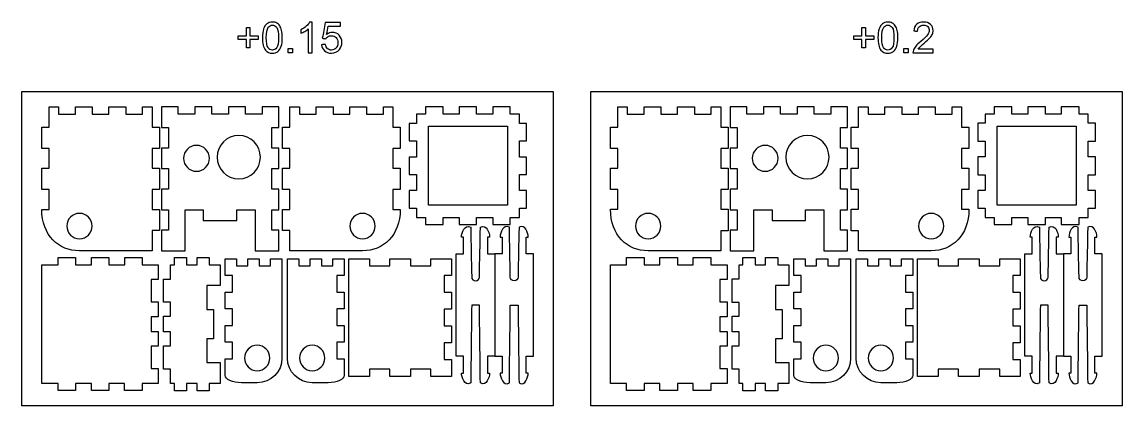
# Model space of a CAD drawing. Extents: x 8 to 699, y 10 to 169.
# Drawn here: x 243.6 to 699, y 9.8 to 168.6 of the extents above; entities that cross this region are included whole.
import ezdxf

# ---------------------------------------------------------------- set-up
doc = ezdxf.new("R2010")
doc.units = 0
doc.header["$MEASUREMENT"] = 0
doc.layers.add('DEFAULT', color=7, linetype='CONTINUOUS')

msp = doc.modelspace()

# ---------------------------------------------------------------- linework, layer by layer
at = {"layer": 'DEFAULT', "color": 7}
for points in [[(336.52, 157.93), (336.52, 161.39), (333.08, 161.39), (333.08, 162.84), (336.52, 162.84), (336.52, 166.27), (337.98, 166.27), (337.98, 162.84), (341.42, 162.84), (341.42, 161.39), (337.98, 161.39), (337.98, 157.93)], [(591.38, 157.93), (591.38, 161.39), (587.95, 161.39), (587.95, 162.84), (591.38, 162.84), (591.38, 166.27), (592.85, 166.27), (592.85, 162.84), (596.28, 162.84), (596.28, 161.39), (592.85, 161.39), (592.85, 157.93)], [(353.81, 157.65), (355.58, 157.65), (355.58, 155.89), (353.81, 155.89)], [(608.68, 157.65), (610.44, 157.65), (610.44, 155.89), (608.68, 155.89)]]:
    msp.add_lwpolyline(points, close=True, dxfattribs=at)
at = {"layer": 'DEFAULT', "color": 1}
for points in [[(463.58, 9.77), (243.58, 9.77), (243.58, 139.77), (463.58, 139.77)], [(699.05, 9.77), (479.05, 9.77), (479.05, 139.77), (699.05, 139.77)], [(349.97, 124.94), (349.97, 133.45), (343.02, 133.45), (343.02, 130.44), (336.06, 130.44), (336.06, 133.45), (329.11, 133.45), (329.11, 130.44), (322.15, 130.44), (322.15, 133.45), (315.2, 133.45), (315.2, 130.44), (308.24, 130.44), (308.24, 133.45), (301.29, 133.45), (301.29, 124.94), (304.29, 124.94), (304.29, 116.44), (301.29, 116.44), (301.29, 107.94), (304.29, 107.94), (304.29, 99.44), (301.29, 99.44), (301.29, 90.94), (304.29, 90.94), (304.29, 82.44), (301.29, 82.44), (301.29, 73.94), (311.08, 73.94), (311.08, 90.94), (318.66, 90.94), (318.66, 86.47), (332.6, 86.47), (332.6, 90.94), (340.18, 90.94), (340.18, 73.94), (349.97, 73.94), (349.97, 82.44), (346.97, 82.44), (346.97, 90.94), (349.97, 90.94), (349.97, 99.44), (346.97, 99.44), (346.97, 107.94), (349.97, 107.94), (349.97, 116.44), (346.97, 116.44), (346.97, 124.94)], [(452.54, 119.39), (452.54, 126.64), (449.54, 126.64), (449.54, 130.44), (445.73, 130.44), (445.73, 133.44), (438.48, 133.44), (438.48, 130.44), (431.83, 130.44), (431.83, 133.44), (424.57, 133.44), (424.57, 130.44), (417.92, 130.44), (417.92, 133.44), (410.66, 133.44), (410.66, 130.44), (406.86, 130.44), (406.86, 126.64), (403.86, 126.64), (403.86, 119.39), (406.86, 119.39), (406.86, 112.73), (403.86, 112.73), (403.86, 105.47), (406.86, 105.47), (406.86, 98.82), (403.86, 98.82), (403.86, 91.57), (406.86, 91.57), (406.86, 87.76), (410.66, 87.76), (410.66, 84.76), (417.92, 84.76), (417.92, 87.76), (424.57, 87.76), (424.57, 84.76), (431.82, 84.76), (431.82, 87.76), (438.48, 87.76), (438.48, 84.76), (445.73, 84.76), (445.73, 87.76), (449.54, 87.76), (449.54, 91.57), (452.54, 91.57), (452.54, 98.82), (449.54, 98.82), (449.54, 105.47), (452.54, 105.47), (452.54, 112.73), (449.54, 112.73), (449.54, 119.39)], [(585.44, 124.94), (585.44, 133.45), (578.48, 133.45), (578.48, 130.44), (571.53, 130.44), (571.53, 133.45), (564.57, 133.45), (564.57, 130.44), (557.62, 130.44), (557.62, 133.45), (550.67, 133.45), (550.67, 130.44), (543.71, 130.44), (543.71, 133.45), (536.76, 133.45), (536.76, 124.94), (539.76, 124.94), (539.76, 116.44), (536.76, 116.44), (536.76, 107.94), (539.76, 107.94), (539.76, 99.44), (536.76, 99.44), (536.76, 90.94), (539.76, 90.94), (539.76, 82.44), (536.76, 82.44), (536.76, 73.94), (546.55, 73.94), (546.55, 90.94), (554.13, 90.94), (554.13, 86.47), (568.06, 86.47), (568.06, 90.94), (575.65, 90.94), (575.65, 73.94), (585.44, 73.94), (585.44, 82.44), (582.44, 82.44), (582.44, 90.94), (585.44, 90.94), (585.44, 99.44), (582.44, 99.44), (582.44, 107.94), (585.44, 107.94), (585.44, 116.44), (582.44, 116.44), (582.44, 124.94)], [(688.01, 119.34), (688.01, 126.69), (685, 126.69), (685, 130.44), (681.25, 130.44), (681.25, 133.45), (673.9, 133.45), (673.9, 130.44), (667.34, 130.44), (667.34, 133.45), (659.99, 133.45), (659.99, 130.44), (653.43, 130.44), (653.43, 133.45), (646.08, 133.45), (646.08, 130.44), (642.33, 130.44), (642.33, 126.69), (639.32, 126.69), (639.32, 119.34), (642.33, 119.34), (642.33, 112.78), (639.32, 112.78), (639.32, 105.42), (642.33, 105.42), (642.33, 98.87), (639.32, 98.87), (639.32, 91.52), (642.33, 91.52), (642.33, 87.76), (646.08, 87.76), (646.08, 84.76), (653.43, 84.76), (653.43, 87.76), (659.99, 87.76), (659.99, 84.76), (667.34, 84.76), (667.34, 87.76), (673.9, 87.76), (673.9, 84.76), (681.25, 84.76), (681.25, 87.76), (685, 87.76), (685, 91.52), (688.01, 91.52), (688.01, 98.87), (685, 98.87), (685, 105.42), (688.01, 105.42), (688.01, 112.78), (685, 112.78), (685, 119.34)], [(444.54, 92.76), (411.86, 92.76), (411.86, 125.44), (444.54, 125.44)], [(680.01, 92.76), (647.32, 92.76), (647.32, 125.44), (680.01, 125.44)], [(251.78, 19.11), (251.78, 68.19), (258.52, 68.19), (258.52, 71.19), (265.72, 71.19), (265.72, 68.19), (272.31, 68.19), (272.31, 71.19), (279.5, 71.19), (279.5, 68.19), (286.1, 68.19), (286.1, 71.19), (293.29, 71.19), (293.29, 68.19), (300.03, 68.19), (300.03, 62.09), (297.03, 62.09), (297.03, 52.79), (300.03, 52.79), (300.03, 46.7), (297.03, 46.7), (297.03, 40.6), (300.03, 40.6), (300.03, 34.5), (297.03, 34.5), (297.03, 25.21), (300.03, 25.21), (300.03, 19.11), (293.29, 19.11), (293.29, 16.11), (286.09, 16.11), (286.09, 19.11), (279.5, 19.11), (279.5, 16.11), (272.31, 16.11), (272.31, 19.11), (265.71, 19.11), (265.71, 16.11), (258.52, 16.11), (258.52, 19.11)], [(316.08, 19.11), (311.68, 19.11), (311.68, 16.1), (306.68, 16.1), (306.68, 19.11), (305.13, 19.11), (305.13, 25.06), (302.13, 25.06), (302.13, 34.65), (305.13, 34.65), (305.13, 40.45), (302.13, 40.45), (302.13, 46.85), (305.13, 46.85), (305.13, 52.64), (302.13, 52.64), (302.13, 62.24), (305.13, 62.24), (305.13, 68.19), (306.68, 68.19), (306.68, 71.19), (311.68, 71.19), (311.68, 68.19), (316.08, 68.19), (316.08, 71.19), (321.08, 71.19), (321.08, 68.19), (325.63, 68.19), (325.63, 59.61), (320.12, 59.61), (320.12, 49.73), (322.88, 49.73), (322.88, 37.56), (320.12, 37.56), (320.12, 27.69), (325.63, 27.69), (325.63, 19.11), (321.08, 19.11), (321.08, 16.1), (316.08, 16.1)], [(412.93, 25), (404.43, 25), (404.43, 22), (395.93, 22), (395.93, 25), (387.43, 25), (387.43, 22), (378.93, 22), (378.93, 70.69), (387.43, 70.69), (387.43, 67.68), (395.93, 67.68), (395.93, 70.69), (404.43, 70.69), (404.43, 67.68), (412.93, 67.68), (412.93, 70.69), (421.43, 70.69), (421.43, 63.73), (418.43, 63.73), (418.43, 56.78), (421.43, 56.78), (421.43, 49.82), (418.43, 49.82), (418.43, 42.87), (421.43, 42.87), (421.43, 35.91), (418.43, 35.91), (418.43, 28.96), (421.43, 28.96), (421.43, 22), (412.93, 22)], [(487.25, 19.11), (487.25, 68.19), (493.94, 68.19), (493.94, 71.19), (501.23, 71.19), (501.23, 68.19), (507.73, 68.19), (507.73, 71.19), (515.02, 71.19), (515.02, 68.19), (521.51, 68.19), (521.51, 71.19), (528.8, 71.19), (528.8, 68.19), (535.5, 68.19), (535.5, 62.09), (532.49, 62.09), (532.49, 52.79), (535.5, 52.79), (535.5, 46.7), (532.49, 46.7), (532.49, 40.6), (535.5, 40.6), (535.5, 34.5), (532.49, 34.5), (532.49, 25.21), (535.5, 25.21), (535.5, 19.11), (528.8, 19.11), (528.8, 16.11), (521.51, 16.11), (521.51, 19.11), (515.02, 19.11), (515.02, 16.11), (507.72, 16.11), (507.72, 19.11), (501.23, 19.11), (501.23, 16.11), (493.94, 16.11), (493.94, 19.11)], [(551.5, 19.11), (547.2, 19.11), (547.2, 16.1), (542.1, 16.1), (542.1, 19.11), (540.6, 19.11), (540.6, 25.01), (537.6, 25.01), (537.6, 34.7), (540.6, 34.7), (540.6, 40.4), (537.6, 40.4), (537.6, 46.9), (540.6, 46.9), (540.6, 52.59), (537.6, 52.59), (537.6, 62.29), (540.6, 62.29), (540.6, 68.19), (542.1, 68.19), (542.1, 71.19), (547.2, 71.19), (547.2, 68.19), (551.5, 68.19), (551.5, 71.19), (556.6, 71.19), (556.6, 68.19), (561.1, 68.19), (561.1, 59.61), (555.59, 59.61), (555.59, 49.73), (558.35, 49.73), (558.35, 37.56), (555.59, 37.56), (555.59, 27.69), (561.1, 27.69), (561.1, 19.11), (556.6, 19.11), (556.6, 16.1), (551.5, 16.1)], [(648.4, 25), (639.9, 25), (639.9, 22), (631.39, 22), (631.39, 25), (622.9, 25), (622.9, 22), (614.39, 22), (614.39, 70.69), (622.9, 70.69), (622.9, 67.68), (631.39, 67.68), (631.39, 70.69), (639.9, 70.69), (639.9, 67.68), (648.4, 67.68), (648.4, 70.69), (656.9, 70.69), (656.9, 63.73), (653.9, 63.73), (653.9, 56.78), (656.9, 56.78), (656.9, 49.82), (653.9, 49.82), (653.9, 42.87), (656.9, 42.87), (656.9, 35.91), (653.9, 35.91), (653.9, 28.96), (656.9, 28.96), (656.9, 22), (648.4, 22)]]:
    msp.add_lwpolyline(points, close=True, dxfattribs=at)
at = {"layer": 'DEFAULT', "color": 7}
for points, knots in [([(343.13, 162.11), (343.13, 163.61), (343.28, 164.81), (343.59, 165.72), (343.9, 166.63), (344.36, 167.33), (344.96, 167.82), (345.57, 168.32), (346.33, 168.56), (347.25, 168.56), (347.93, 168.56), (348.52, 168.43), (349.03, 168.16), (349.54, 167.88), (349.96, 167.49), (350.3, 166.98), (350.63, 166.46), (350.89, 165.84), (351.08, 165.1), (351.27, 164.36), (351.36, 163.37), (351.36, 162.11), (351.36, 160.63), (351.21, 159.44), (350.91, 158.53), (350.6, 157.62), (350.15, 156.91), (349.54, 156.42), (348.94, 155.92), (348.17, 155.67), (347.25, 155.67), (346.03, 155.67), (345.07, 156.11), (344.38, 156.98), (343.55, 158.03), (343.13, 159.74), (343.13, 162.11)], [1, 1, 1, 1, 2, 2, 2, 3, 3, 3, 4, 4, 4, 5, 5, 5, 6, 6, 6, 7, 7, 7, 8, 8, 8, 9, 9, 9, 10, 10, 10, 11, 11, 11, 12, 12, 12, 13, 13, 13, 13]), ([(363.68, 155.89), (363.16, 155.89), (362.65, 155.89), (362.13, 155.89), (362.13, 159.18), (362.13, 162.47), (362.13, 165.77), (361.76, 165.41), (361.27, 165.05), (360.66, 164.7), (360.06, 164.34), (359.51, 164.07), (359.03, 163.9), (359.03, 164.4), (359.03, 164.9), (359.03, 165.4), (359.9, 165.8), (360.66, 166.3), (361.3, 166.88), (361.95, 167.46), (362.41, 168.02), (362.68, 168.56), (363.02, 168.56), (363.35, 168.56), (363.68, 168.56), (363.68, 164.34), (363.68, 160.11), (363.68, 155.89)], [35.938, 35.938, 35.938, 35.938, 40.333, 40.333, 40.333, 68.336, 68.336, 68.336, 69.336, 69.336, 69.336, 70.336, 70.336, 70.336, 74.584, 74.584, 74.584, 75.584, 75.584, 75.584, 76.584, 76.584, 76.584, 79.416, 79.416, 79.416, 115.354, 115.354, 115.354, 115.354]), ([(598, 162.11), (598, 163.61), (598.15, 164.81), (598.46, 165.72), (598.77, 166.63), (599.22, 167.33), (599.83, 167.82), (600.43, 168.32), (601.2, 168.56), (602.12, 168.56), (602.79, 168.56), (603.39, 168.43), (603.9, 168.16), (604.41, 167.88), (604.83, 167.49), (605.16, 166.98), (605.5, 166.46), (605.76, 165.84), (605.95, 165.1), (606.14, 164.36), (606.23, 163.37), (606.23, 162.11), (606.23, 160.63), (606.08, 159.44), (605.78, 158.53), (605.47, 157.62), (605.02, 156.91), (604.41, 156.42), (603.81, 155.92), (603.04, 155.67), (602.12, 155.67), (600.9, 155.67), (599.94, 156.11), (599.25, 156.98), (598.42, 158.03), (598, 159.74), (598, 162.11)], [1, 1, 1, 1, 2, 2, 2, 3, 3, 3, 4, 4, 4, 5, 5, 5, 6, 6, 6, 7, 7, 7, 8, 8, 8, 9, 9, 9, 10, 10, 10, 11, 11, 11, 12, 12, 12, 13, 13, 13, 13]), ([(620.86, 157.38), (620.86, 156.88), (620.86, 156.38), (620.86, 155.89), (618.08, 155.89), (615.29, 155.89), (612.51, 155.89), (612.5, 156.26), (612.56, 156.62), (612.69, 156.96), (612.9, 157.53), (613.24, 158.09), (613.71, 158.64), (614.18, 159.19), (614.86, 159.83), (615.74, 160.55), (617.11, 161.68), (618.04, 162.57), (618.52, 163.23), (619.01, 163.89), (619.25, 164.51), (619.25, 165.09), (619.25, 165.71), (619.03, 166.23), (618.59, 166.65), (618.15, 167.07), (617.58, 167.28), (616.87, 167.28), (616.12, 167.28), (615.53, 167.06), (615.08, 166.61), (614.63, 166.16), (614.4, 165.54), (614.4, 164.75), (613.87, 164.8), (613.34, 164.86), (612.8, 164.91), (612.91, 166.1), (613.32, 167.01), (614.04, 167.63), (614.75, 168.25), (615.7, 168.56), (616.9, 168.56), (618.12, 168.56), (619.07, 168.23), (619.78, 167.56), (620.49, 166.89), (620.84, 166.05), (620.84, 165.06), (620.84, 164.55), (620.74, 164.06), (620.53, 163.57), (620.32, 163.08), (619.98, 162.57), (619.5, 162.03), (619.02, 161.49), (618.22, 160.75), (617.11, 159.81), (616.18, 159.02), (615.58, 158.49), (615.32, 158.22), (615.06, 157.94), (614.84, 157.66), (614.66, 157.38), (616.73, 157.38), (618.79, 157.38), (620.86, 157.38)], [17.555, 17.555, 17.555, 17.555, 21.779, 21.779, 21.779, 45.437, 45.437, 45.437, 46.437, 46.437, 46.437, 47.437, 47.437, 47.437, 48.437, 48.437, 48.437, 49.437, 49.437, 49.437, 50.437, 50.437, 50.437, 51.437, 51.437, 51.437, 52.437, 52.437, 52.437, 53.437, 53.437, 53.437, 54.437, 54.437, 54.437, 58.977769, 58.977769, 58.977769, 59.977769, 59.977769, 59.977769, 60.977769, 60.977769, 60.977769, 61.977769, 61.977769, 61.977769, 62.977769, 62.977769, 62.977769, 63.977769, 63.977769, 63.977769, 64.977769, 64.977769, 64.977769, 65.977769, 65.977769, 65.977769, 66.977769, 66.977769, 66.977769, 67.977769, 67.977769, 67.977769, 85.532769, 85.532769, 85.532769, 85.532769]), ([(344.72, 162.11), (344.72, 160.04), (344.97, 158.66), (345.45, 157.98), (345.94, 157.29), (346.54, 156.95), (347.25, 156.95), (347.96, 156.95), (348.56, 157.29), (349.04, 157.98), (349.53, 158.67), (349.77, 160.05), (349.77, 162.11), (349.77, 164.19), (349.53, 165.57), (349.04, 166.26), (348.56, 166.94), (347.95, 167.28), (347.23, 167.28), (346.52, 167.28), (345.95, 166.98), (345.53, 166.38), (344.99, 165.61), (344.72, 164.19), (344.72, 162.11)], [1, 1, 1, 1, 2, 2, 2, 3, 3, 3, 4, 4, 4, 5, 5, 5, 6, 6, 6, 7, 7, 7, 8, 8, 8, 9, 9, 9, 9]), ([(367.65, 159.19), (368.19, 159.24), (368.74, 159.29), (369.28, 159.33), (369.4, 158.54), (369.68, 157.94), (370.12, 157.54), (370.56, 157.15), (371.09, 156.95), (371.71, 156.95), (372.45, 156.95), (373.09, 157.23), (373.6, 157.79), (374.12, 158.35), (374.38, 159.1), (374.38, 160.03), (374.38, 160.91), (374.13, 161.61), (373.63, 162.12), (373.14, 162.63), (372.49, 162.89), (371.68, 162.89), (371.18, 162.89), (370.73, 162.78), (370.33, 162.55), (369.93, 162.32), (369.61, 162.03), (369.38, 161.67), (368.9, 161.73), (368.41, 161.79), (367.93, 161.86), (368.33, 164.02), (368.74, 166.18), (369.15, 168.34), (371.24, 168.34), (373.34, 168.34), (375.43, 168.34), (375.43, 167.85), (375.43, 167.35), (375.43, 166.86), (373.75, 166.86), (372.07, 166.86), (370.39, 166.86), (370.16, 165.73), (369.94, 164.6), (369.71, 163.47), (370.47, 163.99), (371.26, 164.26), (372.1, 164.26), (373.2, 164.26), (374.13, 163.88), (374.89, 163.11), (375.64, 162.35), (376.02, 161.37), (376.02, 160.17), (376.02, 159.02), (375.69, 158.04), (375.02, 157.2), (374.21, 156.18), (373.11, 155.67), (371.71, 155.67), (370.56, 155.67), (369.62, 155.99), (368.9, 156.64), (368.17, 157.28), (367.75, 158.13), (367.65, 159.19)], [0, 0, 0, 0, 4.630537, 4.630537, 4.630537, 5.630537, 5.630537, 5.630537, 6.630537, 6.630537, 6.630537, 7.630537, 7.630537, 7.630537, 8.630537, 8.630537, 8.630537, 9.630537, 9.630537, 9.630537, 10.630537, 10.630537, 10.630537, 11.630537, 11.630537, 11.630537, 12.630537, 12.630537, 12.630537, 16.791336, 16.791336, 16.791336, 35.499397, 35.499397, 35.499397, 53.297397, 53.297397, 53.297397, 57.496397, 57.496397, 57.496397, 71.778397, 71.778397, 71.778397, 81.589892, 81.589892, 81.589892, 82.589892, 82.589892, 82.589892, 83.589892, 83.589892, 83.589892, 84.589892, 84.589892, 84.589892, 85.589892, 85.589892, 85.589892, 86.589892, 86.589892, 86.589892, 87.589892, 87.589892, 87.589892, 88.589892, 88.589892, 88.589892, 88.589892]), ([(599.59, 162.11), (599.59, 160.04), (599.83, 158.66), (600.32, 157.98), (600.8, 157.29), (601.4, 156.95), (602.12, 156.95), (602.83, 156.95), (603.43, 157.29), (603.91, 157.98), (604.4, 158.67), (604.64, 160.05), (604.64, 162.11), (604.64, 164.19), (604.4, 165.57), (603.91, 166.26), (603.43, 166.94), (602.82, 167.28), (602.1, 167.28), (601.39, 167.28), (600.82, 166.98), (600.39, 166.38), (599.86, 165.61), (599.59, 164.19), (599.59, 162.11)], [1, 1, 1, 1, 2, 2, 2, 3, 3, 3, 4, 4, 4, 5, 5, 5, 6, 6, 6, 7, 7, 7, 8, 8, 8, 9, 9, 9, 9])]:
    msp.add_open_spline(points, degree=3, knots=knots, dxfattribs=at)
at = {"layer": 'DEFAULT', "color": 1}
for points, knots in [([(254.78, 116.29), (254.78, 113.56), (254.78, 110.83), (254.78, 108.09), (253.78, 108.09), (252.78, 108.09), (251.78, 108.09), (251.78, 105.16), (251.78, 102.23), (251.78, 99.29), (252.78, 99.29), (253.78, 99.29), (254.78, 99.29), (254.78, 96.56), (254.78, 93.83), (254.78, 91.09), (253.78, 91.09), (252.78, 91.09), (251.78, 91.09), (251.78, 80.21), (258.76, 73.94), (267.38, 73.94), (277.41, 73.94), (287.43, 73.94), (297.46, 73.94), (297.46, 76.73), (297.46, 79.51), (297.46, 82.29), (298.46, 82.29), (299.46, 82.29), (300.46, 82.29), (300.46, 85.23), (300.46, 88.16), (300.46, 91.09), (299.46, 91.09), (298.46, 91.09), (297.46, 91.09), (297.46, 93.83), (297.46, 96.56), (297.46, 99.29), (298.46, 99.29), (299.46, 99.29), (300.46, 99.29), (300.46, 102.23), (300.46, 105.16), (300.46, 108.09), (299.46, 108.09), (298.46, 108.09), (297.46, 108.09), (297.46, 110.83), (297.46, 113.56), (297.46, 116.29), (298.46, 116.29), (299.46, 116.29), (300.46, 116.29), (300.46, 119.23), (300.46, 122.16), (300.46, 125.09), (299.46, 125.09), (298.46, 125.09), (297.46, 125.09), (297.46, 127.88), (297.46, 130.66), (297.46, 133.44), (296.14, 133.44), (294.82, 133.44), (293.5, 133.44), (293.5, 132.44), (293.5, 131.44), (293.5, 130.44), (291.19, 130.44), (288.87, 130.44), (286.55, 130.44), (286.55, 131.44), (286.55, 132.44), (286.55, 133.44), (284.23, 133.44), (281.91, 133.44), (279.6, 133.44), (279.6, 132.44), (279.6, 131.44), (279.6, 130.44), (277.28, 130.44), (274.96, 130.44), (272.64, 130.44), (272.64, 131.44), (272.64, 132.44), (272.64, 133.44), (270.32, 133.44), (268.01, 133.44), (265.69, 133.44), (265.69, 132.44), (265.69, 131.44), (265.69, 130.44), (263.37, 130.44), (261.05, 130.44), (258.73, 130.44), (258.73, 131.44), (258.73, 132.44), (258.73, 133.44), (257.42, 133.44), (256.1, 133.44), (254.78, 133.44), (254.78, 130.66), (254.78, 127.88), (254.78, 125.09), (253.78, 125.09), (252.78, 125.09), (251.78, 125.09), (251.78, 122.16), (251.78, 119.23), (251.78, 116.29), (252.78, 116.29), (253.78, 116.29), (254.78, 116.29)], [8.5, 8.5, 8.5, 8.5, 31.75, 31.75, 31.75, 40.25, 40.25, 40.25, 65.189, 65.189, 65.189, 73.689, 73.689, 73.689, 96.939, 96.939, 96.939, 105.439, 105.439, 105.439, 106.439, 106.439, 106.439, 191.689, 191.689, 191.689, 215.364, 215.364, 215.364, 223.874, 223.874, 223.874, 248.815, 248.815, 248.815, 257.325, 257.325, 257.325, 280.575, 280.575, 280.575, 289.085, 289.085, 289.085, 314.024, 314.024, 314.024, 322.534, 322.534, 322.534, 345.784, 345.784, 345.784, 354.294, 354.294, 354.294, 379.234, 379.234, 379.234, 387.744, 387.744, 387.744, 411.419, 411.419, 411.419, 422.628, 422.628, 422.628, 431.138, 431.138, 431.138, 450.849, 450.849, 450.849, 459.359, 459.359, 459.359, 479.069, 479.069, 479.069, 487.579, 487.579, 487.579, 507.289, 507.289, 507.289, 515.799, 515.799, 515.799, 535.519, 535.519, 535.519, 544.029, 544.029, 544.029, 563.739, 563.739, 563.739, 572.249, 572.249, 572.249, 583.459, 583.459, 583.459, 607.134, 607.134, 607.134, 615.634, 615.634, 615.634, 640.574, 640.574, 640.574, 649.074, 649.074, 649.074, 649.074]), ([(400.18, 116.29), (400.18, 119.23), (400.18, 122.16), (400.18, 125.09), (399.18, 125.09), (398.18, 125.09), (397.18, 125.09), (397.18, 127.88), (397.18, 130.66), (397.18, 133.44), (395.86, 133.44), (394.54, 133.44), (393.22, 133.44), (393.22, 132.44), (393.22, 131.44), (393.22, 130.44), (390.91, 130.44), (388.59, 130.44), (386.27, 130.44), (386.27, 131.44), (386.27, 132.44), (386.27, 133.44), (383.95, 133.44), (381.63, 133.44), (379.31, 133.44), (379.31, 132.44), (379.31, 131.44), (379.31, 130.44), (377, 130.44), (374.68, 130.44), (372.36, 130.44), (372.36, 131.44), (372.36, 132.44), (372.36, 133.44), (370.04, 133.44), (367.73, 133.44), (365.41, 133.44), (365.41, 132.44), (365.41, 131.44), (365.41, 130.44), (363.09, 130.44), (360.77, 130.44), (358.45, 130.44), (358.45, 131.44), (358.45, 132.44), (358.45, 133.44), (357.14, 133.44), (355.82, 133.44), (354.5, 133.44), (354.5, 130.66), (354.5, 127.88), (354.5, 125.09), (353.5, 125.09), (352.5, 125.09), (351.5, 125.09), (351.5, 122.16), (351.5, 119.23), (351.5, 116.29), (352.5, 116.29), (353.5, 116.29), (354.5, 116.29), (354.5, 113.56), (354.5, 110.83), (354.5, 108.09), (353.5, 108.09), (352.5, 108.09), (351.5, 108.09), (351.5, 105.16), (351.5, 102.23), (351.5, 99.29), (352.5, 99.29), (353.5, 99.29), (354.5, 99.29), (354.5, 96.56), (354.5, 93.83), (354.5, 91.09), (353.5, 91.09), (352.5, 91.09), (351.5, 91.09), (351.5, 88.16), (351.5, 85.23), (351.5, 82.29), (352.5, 82.29), (353.5, 82.29), (354.5, 82.29), (354.5, 79.51), (354.5, 76.73), (354.5, 73.94), (364.53, 73.94), (374.55, 73.94), (384.58, 73.94), (393.2, 73.94), (400.18, 80.21), (400.18, 91.09), (399.18, 91.09), (398.18, 91.09), (397.18, 91.09), (397.18, 93.83), (397.18, 96.56), (397.18, 99.29), (398.18, 99.29), (399.18, 99.29), (400.18, 99.29), (400.18, 102.23), (400.18, 105.16), (400.18, 108.09), (399.18, 108.09), (398.18, 108.09), (397.18, 108.09), (397.18, 110.83), (397.18, 113.56), (397.18, 116.29), (398.18, 116.29), (399.18, 116.29), (400.18, 116.29)], [8.5, 8.5, 8.5, 8.5, 33.44, 33.44, 33.44, 41.94, 41.94, 41.94, 65.615, 65.615, 65.615, 76.825, 76.825, 76.825, 85.335, 85.335, 85.335, 105.045, 105.045, 105.045, 113.555, 113.555, 113.555, 133.275, 133.275, 133.275, 141.785, 141.785, 141.785, 161.495, 161.495, 161.495, 170.005, 170.005, 170.005, 189.715, 189.715, 189.715, 198.225, 198.225, 198.225, 217.936, 217.936, 217.936, 226.446, 226.446, 226.446, 237.654, 237.654, 237.654, 261.329, 261.329, 261.329, 269.84, 269.84, 269.84, 294.78, 294.78, 294.78, 303.291, 303.291, 303.291, 326.541, 326.541, 326.541, 335.052, 335.052, 335.052, 359.991, 359.991, 359.991, 368.502, 368.502, 368.502, 391.752, 391.752, 391.752, 400.263, 400.263, 400.263, 425.204, 425.204, 425.204, 433.715, 433.715, 433.715, 457.39, 457.39, 457.39, 542.64, 542.64, 542.64, 543.64, 543.64, 543.64, 552.14, 552.14, 552.14, 575.39, 575.39, 575.39, 583.89, 583.89, 583.89, 608.829, 608.829, 608.829, 617.329, 617.329, 617.329, 640.579, 640.579, 640.579, 649.079, 649.079, 649.079, 649.079]), ([(490.25, 116.24), (490.25, 113.54), (490.25, 110.84), (490.25, 108.14), (489.25, 108.14), (488.25, 108.14), (487.25, 108.14), (487.25, 105.18), (487.25, 102.21), (487.25, 99.24), (488.25, 99.24), (489.25, 99.24), (490.25, 99.24), (490.25, 96.54), (490.25, 93.84), (490.25, 91.14), (489.25, 91.14), (488.25, 91.14), (487.25, 91.14), (487.25, 80.26), (494.23, 73.94), (502.85, 73.94), (512.88, 73.94), (522.9, 73.94), (532.93, 73.94), (532.93, 76.71), (532.93, 79.48), (532.93, 82.24), (533.93, 82.24), (534.93, 82.24), (535.93, 82.24), (535.93, 85.21), (535.93, 88.18), (535.93, 91.14), (534.93, 91.14), (533.93, 91.14), (532.93, 91.14), (532.93, 93.84), (532.93, 96.54), (532.93, 99.24), (533.93, 99.24), (534.93, 99.24), (535.93, 99.24), (535.93, 102.21), (535.93, 105.18), (535.93, 108.14), (534.93, 108.14), (533.93, 108.14), (532.93, 108.14), (532.93, 110.84), (532.93, 113.54), (532.93, 116.24), (533.93, 116.24), (534.93, 116.24), (535.93, 116.24), (535.93, 119.21), (535.93, 122.18), (535.93, 125.14), (534.93, 125.14), (533.93, 125.14), (532.93, 125.14), (532.93, 127.91), (532.93, 130.68), (532.93, 133.44), (531.61, 133.44), (530.29, 133.44), (528.97, 133.44), (528.97, 132.44), (528.97, 131.44), (528.97, 130.44), (526.65, 130.44), (524.34, 130.44), (522.02, 130.44), (522.02, 131.44), (522.02, 132.44), (522.02, 133.44), (519.7, 133.44), (517.38, 133.44), (515.06, 133.44), (515.06, 132.44), (515.06, 131.44), (515.06, 130.44), (512.75, 130.44), (510.43, 130.44), (508.11, 130.44), (508.11, 131.44), (508.11, 132.44), (508.11, 133.44), (505.79, 133.44), (503.47, 133.44), (501.15, 133.44), (501.15, 132.44), (501.15, 131.44), (501.15, 130.44), (498.84, 130.44), (496.52, 130.44), (494.2, 130.44), (494.2, 131.44), (494.2, 132.44), (494.2, 133.44), (492.88, 133.44), (491.56, 133.44), (490.25, 133.44), (490.25, 130.68), (490.25, 127.91), (490.25, 125.14), (489.25, 125.14), (488.25, 125.14), (487.25, 125.14), (487.25, 122.18), (487.25, 119.21), (487.25, 116.24), (488.25, 116.24), (489.25, 116.24), (490.25, 116.24)], [8.5, 8.5, 8.5, 8.5, 31.467, 31.467, 31.467, 39.967, 39.967, 39.967, 65.19, 65.19, 65.19, 73.69, 73.69, 73.69, 96.657, 96.657, 96.657, 105.157, 105.157, 105.157, 106.157, 106.157, 106.157, 191.407, 191.407, 191.407, 214.94, 214.94, 214.94, 223.45, 223.45, 223.45, 248.674, 248.674, 248.674, 257.184, 257.184, 257.184, 280.151, 280.151, 280.151, 288.661, 288.661, 288.661, 313.884, 313.884, 313.884, 322.394, 322.394, 322.394, 345.361, 345.361, 345.361, 353.871, 353.871, 353.871, 379.095, 379.095, 379.095, 387.605, 387.605, 387.605, 411.137, 411.137, 411.137, 422.346, 422.346, 422.346, 430.855, 430.855, 430.855, 450.565, 450.565, 450.565, 459.074, 459.074, 459.074, 478.784, 478.784, 478.784, 487.293, 487.293, 487.293, 507.004, 507.004, 507.004, 515.513, 515.513, 515.513, 535.233, 535.233, 535.233, 543.742, 543.742, 543.742, 563.452, 563.452, 563.452, 571.961, 571.961, 571.961, 583.171, 583.171, 583.171, 606.703, 606.703, 606.703, 615.203, 615.203, 615.203, 640.427, 640.427, 640.427, 648.927, 648.927, 648.927, 648.927]), ([(635.65, 116.24), (635.65, 119.21), (635.65, 122.18), (635.65, 125.14), (634.65, 125.14), (633.65, 125.14), (632.65, 125.14), (632.65, 127.91), (632.65, 130.68), (632.65, 133.44), (631.33, 133.44), (630.01, 133.44), (628.69, 133.44), (628.69, 132.44), (628.69, 131.44), (628.69, 130.44), (626.37, 130.44), (624.06, 130.44), (621.74, 130.44), (621.74, 131.44), (621.74, 132.44), (621.74, 133.44), (619.42, 133.44), (617.1, 133.44), (614.78, 133.44), (614.78, 132.44), (614.78, 131.44), (614.78, 130.44), (612.46, 130.44), (610.15, 130.44), (607.83, 130.44), (607.83, 131.44), (607.83, 132.44), (607.83, 133.44), (605.51, 133.44), (603.19, 133.44), (600.88, 133.44), (600.88, 132.44), (600.88, 131.44), (600.88, 130.44), (598.56, 130.44), (596.24, 130.44), (593.92, 130.44), (593.92, 131.44), (593.92, 132.44), (593.92, 133.44), (592.6, 133.44), (591.29, 133.44), (589.97, 133.44), (589.97, 130.68), (589.97, 127.91), (589.97, 125.14), (588.97, 125.14), (587.97, 125.14), (586.97, 125.14), (586.97, 122.18), (586.97, 119.21), (586.97, 116.24), (587.97, 116.24), (588.97, 116.24), (589.97, 116.24), (589.97, 113.54), (589.97, 110.84), (589.97, 108.14), (588.97, 108.14), (587.97, 108.14), (586.97, 108.14), (586.97, 105.18), (586.97, 102.21), (586.97, 99.24), (587.97, 99.24), (588.97, 99.24), (589.97, 99.24), (589.97, 96.54), (589.97, 93.84), (589.97, 91.14), (588.97, 91.14), (587.97, 91.14), (586.97, 91.14), (586.97, 88.18), (586.97, 85.21), (586.97, 82.24), (587.97, 82.24), (588.97, 82.24), (589.97, 82.24), (589.97, 79.48), (589.97, 76.71), (589.97, 73.94), (599.99, 73.94), (610.02, 73.94), (620.04, 73.94), (628.67, 73.94), (635.65, 80.26), (635.65, 91.14), (634.65, 91.14), (633.65, 91.14), (632.65, 91.14), (632.65, 93.84), (632.65, 96.54), (632.65, 99.24), (633.65, 99.24), (634.65, 99.24), (635.65, 99.24), (635.65, 102.21), (635.65, 105.18), (635.65, 108.14), (634.65, 108.14), (633.65, 108.14), (632.65, 108.14), (632.65, 110.84), (632.65, 113.54), (632.65, 116.24), (633.65, 116.24), (634.65, 116.24), (635.65, 116.24)], [8.5, 8.5, 8.5, 8.5, 33.724, 33.724, 33.724, 42.224, 42.224, 42.224, 65.756, 65.756, 65.756, 76.965, 76.965, 76.965, 85.474, 85.474, 85.474, 105.185, 105.185, 105.185, 113.694, 113.694, 113.694, 133.414, 133.414, 133.414, 141.923, 141.923, 141.923, 161.633, 161.633, 161.633, 170.142, 170.142, 170.142, 189.852, 189.852, 189.852, 198.361, 198.361, 198.361, 218.071, 218.071, 218.071, 226.58, 226.58, 226.58, 237.789, 237.789, 237.789, 261.321, 261.321, 261.321, 269.831, 269.831, 269.831, 295.055, 295.055, 295.055, 303.565, 303.565, 303.565, 326.532, 326.532, 326.532, 335.042, 335.042, 335.042, 360.265, 360.265, 360.265, 368.775, 368.775, 368.775, 391.742, 391.742, 391.742, 400.252, 400.252, 400.252, 425.476, 425.476, 425.476, 433.986, 433.986, 433.986, 457.519, 457.519, 457.519, 542.769, 542.769, 542.769, 543.769, 543.769, 543.769, 552.269, 552.269, 552.269, 575.236, 575.236, 575.236, 583.736, 583.736, 583.736, 608.959, 608.959, 608.959, 617.459, 617.459, 617.459, 640.426, 640.426, 640.426, 648.926, 648.926, 648.926, 648.926]), ([(333.33, 103.7), (328.38, 103.7), (324.37, 107.72), (324.37, 112.68), (324.37, 117.62), (328.38, 121.63), (333.33, 121.63), (338.29, 121.63), (342.3, 117.62), (342.3, 112.68), (342.3, 107.72), (338.29, 103.7), (333.33, 103.7)], [0, 0, 0, 0, 1, 1, 1, 2, 2, 2, 3, 3, 3, 4, 4, 4, 4]), ([(568.8, 103.7), (563.85, 103.7), (559.84, 107.72), (559.84, 112.68), (559.84, 117.62), (563.85, 121.63), (568.8, 121.63), (573.75, 121.63), (577.77, 117.62), (577.77, 112.68), (577.77, 107.72), (573.75, 103.7), (568.8, 103.7)], [0, 0, 0, 0, 1, 1, 1, 2, 2, 2, 3, 3, 3, 4, 4, 4, 4]), ([(315.83, 106.84), (312.88, 106.84), (310.48, 109.24), (310.48, 112.2), (310.48, 115.15), (312.88, 117.55), (315.83, 117.55), (318.79, 117.55), (321.19, 115.15), (321.19, 112.2), (321.19, 109.24), (318.79, 106.84), (315.83, 106.84)], [0, 0, 0, 0, 1, 1, 1, 2, 2, 2, 3, 3, 3, 4, 4, 4, 4]), ([(551.3, 106.84), (548.35, 106.84), (545.95, 109.24), (545.95, 112.2), (545.95, 115.15), (548.35, 117.55), (551.3, 117.55), (554.26, 117.55), (556.66, 115.15), (556.66, 112.2), (556.66, 109.24), (554.26, 106.84), (551.3, 106.84)], [0, 0, 0, 0, 1, 1, 1, 2, 2, 2, 3, 3, 3, 4, 4, 4, 4]), ([(262.13, 84.19), (262.13, 87.09), (264.48, 89.44), (267.38, 89.44), (270.28, 89.44), (272.63, 87.09), (272.63, 84.19), (272.63, 81.29), (270.28, 78.94), (267.38, 78.94), (264.48, 78.94), (262.13, 81.29), (262.13, 84.19)], [0, 0, 0, 0, 1, 1, 1, 2, 2, 2, 3, 3, 3, 4, 4, 4, 4]), ([(384.57, 78.94), (381.67, 78.94), (379.33, 81.29), (379.33, 84.19), (379.33, 87.09), (381.67, 89.44), (384.57, 89.44), (387.47, 89.44), (389.82, 87.09), (389.82, 84.19), (389.82, 81.29), (387.47, 78.94), (384.57, 78.94)], [0, 0, 0, 0, 1, 1, 1, 2, 2, 2, 3, 3, 3, 4, 4, 4, 4]), ([(497.6, 84.19), (497.6, 87.09), (499.95, 89.44), (502.85, 89.44), (505.75, 89.44), (508.1, 87.09), (508.1, 84.19), (508.1, 81.29), (505.75, 78.94), (502.85, 78.94), (499.95, 78.94), (497.6, 81.29), (497.6, 84.19)], [0, 0, 0, 0, 1, 1, 1, 2, 2, 2, 3, 3, 3, 4, 4, 4, 4]), ([(620.04, 78.94), (617.14, 78.94), (614.79, 81.29), (614.79, 84.19), (614.79, 87.09), (617.14, 89.44), (620.04, 89.44), (622.94, 89.44), (625.29, 87.09), (625.29, 84.19), (625.29, 81.29), (622.94, 78.94), (620.04, 78.94)], [0, 0, 0, 0, 1, 1, 1, 2, 2, 2, 3, 3, 3, 4, 4, 4, 4]), ([(439.38, 30.37), (438.38, 30.37), (437.38, 30.37), (436.38, 30.37), (436.38, 28.03), (436.38, 25.7), (436.38, 23.37), (436.65, 23.37), (436.91, 23.37), (437.18, 23.37), (437.18, 21.71), (435.98, 17.85), (433.38, 19.31), (433.24, 30.04), (433.11, 40.78), (432.98, 51.51), (431.91, 51.51), (430.84, 51.51), (429.78, 51.51), (429.64, 40.78), (429.51, 30.04), (429.38, 19.31), (426.77, 17.85), (425.57, 21.71), (425.57, 23.37), (425.84, 23.37), (426.11, 23.37), (426.38, 23.37), (426.38, 25.7), (426.38, 28.03), (426.37, 30.37), (425.37, 30.37), (424.37, 30.37), (423.37, 30.37), (423.37, 44.46), (423.37, 58.55), (423.37, 72.65), (424.37, 72.65), (425.37, 72.65), (426.37, 72.65), (426.37, 74.98), (426.37, 77.31), (426.37, 79.65), (426.11, 79.65), (425.84, 79.65), (425.57, 79.65), (425.57, 81.3), (426.77, 85.16), (429.37, 83.7), (429.51, 76.84), (429.64, 69.97), (429.78, 63.11), (429.78, 62.23), (430.49, 61.51), (431.38, 61.51), (432.26, 61.51), (432.98, 62.23), (432.98, 63.11), (433.11, 69.97), (433.24, 76.84), (433.37, 83.7), (435.98, 85.16), (437.18, 81.3), (437.18, 79.65), (436.91, 79.65), (436.64, 79.65), (436.37, 79.65), (436.37, 77.31), (436.37, 74.98), (436.38, 72.65), (437.38, 72.65), (438.38, 72.65), (439.38, 72.65)], [0, 0, 0, 0, 8.500001, 8.500001, 8.500001, 28.340001, 28.340001, 28.340001, 30.611001, 30.611001, 30.611001, 31.611001, 31.611001, 31.611001, 122.888095, 122.888095, 122.888095, 131.959095, 131.959095, 131.959095, 223.236102, 223.236102, 223.236102, 224.236102, 224.236102, 224.236102, 226.515102, 226.515102, 226.515102, 246.355104, 246.355104, 246.355104, 254.863105, 254.863105, 254.863105, 374.715105, 374.715105, 374.715105, 383.213106, 383.213106, 383.213106, 403.053106, 403.053106, 403.053106, 405.313106, 405.313106, 405.313106, 406.313106, 406.313106, 406.313106, 464.702235, 464.702235, 464.702235, 465.702235, 465.702235, 465.702235, 466.702235, 466.702235, 466.702235, 525.090959, 525.090959, 525.090959, 526.090959, 526.090959, 526.090959, 528.381959, 528.381959, 528.381959, 548.221962, 548.221962, 548.221962, 556.731963, 556.731963, 556.731963, 556.731963]), ([(442.38, 72.65), (442.38, 74.98), (442.38, 77.31), (442.38, 79.65), (442.11, 79.65), (441.84, 79.65), (441.58, 79.65), (441.58, 81.3), (442.78, 85.16), (445.38, 83.7), (445.51, 76.84), (445.65, 69.97), (445.78, 63.11), (445.78, 62.23), (446.5, 61.51), (447.38, 61.51), (448.27, 61.51), (448.98, 62.23), (448.98, 63.11), (449.11, 69.97), (449.25, 76.84), (449.38, 83.7), (451.99, 85.16), (453.18, 81.3), (453.18, 79.65), (452.92, 79.65), (452.65, 79.65), (452.38, 79.65), (452.38, 77.31), (452.38, 74.98), (452.38, 72.65), (453.38, 72.65), (454.38, 72.65), (455.38, 72.65), (455.38, 58.55), (455.38, 44.46), (455.38, 30.37), (454.38, 30.37), (453.38, 30.37), (452.38, 30.37), (452.38, 28.03), (452.38, 25.7), (452.38, 23.37), (452.65, 23.37), (452.92, 23.37), (453.18, 23.37), (453.18, 21.71), (451.99, 17.86), (449.38, 19.31), (449.25, 30.04), (449.11, 40.78), (448.98, 51.51), (447.91, 51.51), (446.85, 51.51), (445.78, 51.51), (445.65, 40.78), (445.51, 30.04), (445.38, 19.31), (442.78, 17.86), (441.58, 21.71), (441.58, 23.37), (441.85, 23.37), (442.11, 23.37), (442.38, 23.37), (442.38, 25.7), (442.38, 28.03), (442.38, 30.37), (441.38, 30.37), (440.38, 30.37), (439.38, 30.37), (439.38, 44.46), (439.38, 58.55), (439.38, 72.65), (440.38, 72.65), (441.38, 72.65), (442.38, 72.65)], [8.498001, 8.498001, 8.498001, 8.498001, 28.338001, 28.338001, 28.338001, 30.599001, 30.599001, 30.599001, 31.599001, 31.599001, 31.599001, 89.988111, 89.988111, 89.988111, 90.988111, 90.988111, 90.988111, 91.988111, 91.988111, 91.988111, 150.376873, 150.376873, 150.376873, 151.376873, 151.376873, 151.376873, 153.666873, 153.666873, 153.666873, 173.506875, 173.506875, 173.506875, 182.016876, 182.016876, 182.016876, 301.868876, 301.868876, 301.868876, 310.368876, 310.368876, 310.368876, 330.208876, 330.208876, 330.208876, 332.479876, 332.479876, 332.479876, 333.479876, 333.479876, 333.479876, 424.757983, 424.757983, 424.757983, 433.828983, 433.828983, 433.828983, 525.106966, 525.106966, 525.106966, 526.106966, 526.106966, 526.106966, 528.387966, 528.387966, 528.387966, 548.227968, 548.227968, 548.227968, 556.735968, 556.735968, 556.735968, 676.587968, 676.587968, 676.587968, 685.085969, 685.085969, 685.085969, 685.085969]), ([(674.85, 30.37), (673.85, 30.37), (672.85, 30.37), (671.85, 30.37), (671.85, 28.03), (671.85, 25.7), (671.85, 23.37), (672.11, 23.37), (672.38, 23.37), (672.65, 23.37), (672.65, 21.71), (671.45, 17.85), (668.84, 19.31), (668.71, 30.04), (668.58, 40.78), (668.44, 51.51), (667.38, 51.51), (666.31, 51.51), (665.24, 51.51), (665.11, 40.78), (664.98, 30.04), (664.84, 19.31), (662.24, 17.85), (661.04, 21.71), (661.04, 23.37), (661.31, 23.37), (661.58, 23.37), (661.85, 23.37), (661.84, 25.7), (661.84, 28.03), (661.84, 30.37), (660.84, 30.37), (659.84, 30.37), (658.84, 30.37), (658.84, 44.46), (658.84, 58.55), (658.84, 72.65), (659.84, 72.65), (660.84, 72.65), (661.84, 72.65), (661.84, 74.98), (661.84, 77.31), (661.84, 79.65), (661.57, 79.65), (661.31, 79.65), (661.04, 79.65), (661.04, 81.3), (662.24, 85.16), (664.84, 83.7), (664.97, 76.84), (665.11, 69.97), (665.24, 63.11), (665.24, 62.23), (665.96, 61.51), (666.85, 61.51), (667.73, 61.51), (668.45, 62.23), (668.45, 63.11), (668.58, 69.97), (668.71, 76.84), (668.84, 83.7), (671.45, 85.16), (672.65, 81.3), (672.65, 79.65), (672.38, 79.65), (672.11, 79.65), (671.84, 79.65), (671.84, 77.31), (671.84, 74.98), (671.84, 72.65), (672.84, 72.65), (673.84, 72.65), (674.85, 72.65)], [0, 0, 0, 0, 8.500001, 8.500001, 8.500001, 28.340001, 28.340001, 28.340001, 30.611001, 30.611001, 30.611001, 31.611001, 31.611001, 31.611001, 122.888095, 122.888095, 122.888095, 131.959095, 131.959095, 131.959095, 223.236102, 223.236102, 223.236102, 224.236102, 224.236102, 224.236102, 226.515102, 226.515102, 226.515102, 246.355104, 246.355104, 246.355104, 254.863105, 254.863105, 254.863105, 374.715105, 374.715105, 374.715105, 383.213106, 383.213106, 383.213106, 403.053106, 403.053106, 403.053106, 405.313106, 405.313106, 405.313106, 406.313106, 406.313106, 406.313106, 464.702235, 464.702235, 464.702235, 465.702235, 465.702235, 465.702235, 466.702235, 466.702235, 466.702235, 525.090959, 525.090959, 525.090959, 526.090959, 526.090959, 526.090959, 528.381959, 528.381959, 528.381959, 548.221962, 548.221962, 548.221962, 556.731963, 556.731963, 556.731963, 556.731963]), ([(677.84, 72.65), (677.84, 74.98), (677.84, 77.31), (677.84, 79.65), (677.58, 79.65), (677.31, 79.65), (677.05, 79.65), (677.05, 81.3), (678.25, 85.16), (680.85, 83.7), (680.98, 76.84), (681.11, 69.97), (681.25, 63.11), (681.25, 62.23), (681.97, 61.51), (682.85, 61.51), (683.73, 61.51), (684.45, 62.23), (684.45, 63.11), (684.58, 69.97), (684.71, 76.84), (684.85, 83.7), (687.45, 85.16), (688.65, 81.3), (688.65, 79.65), (688.38, 79.65), (688.11, 79.65), (687.84, 79.65), (687.85, 77.31), (687.85, 74.98), (687.85, 72.65), (688.85, 72.65), (689.85, 72.65), (690.85, 72.65), (690.85, 58.55), (690.85, 44.46), (690.85, 30.37), (689.85, 30.37), (688.85, 30.37), (687.85, 30.37), (687.85, 28.03), (687.85, 25.7), (687.85, 23.37), (688.12, 23.37), (688.39, 23.37), (688.65, 23.37), (688.65, 21.71), (687.45, 17.86), (684.85, 19.31), (684.72, 30.04), (684.58, 40.78), (684.45, 51.51), (683.38, 51.51), (682.31, 51.51), (681.25, 51.51), (681.11, 40.78), (680.98, 30.04), (680.85, 19.31), (678.25, 17.86), (677.05, 21.71), (677.05, 23.37), (677.31, 23.37), (677.58, 23.37), (677.85, 23.37), (677.85, 25.7), (677.85, 28.03), (677.85, 30.37), (676.85, 30.37), (675.85, 30.37), (674.85, 30.37), (674.85, 44.46), (674.85, 58.55), (674.85, 72.65), (675.84, 72.65), (676.84, 72.65), (677.84, 72.65)], [8.498001, 8.498001, 8.498001, 8.498001, 28.338001, 28.338001, 28.338001, 30.599001, 30.599001, 30.599001, 31.599001, 31.599001, 31.599001, 89.988111, 89.988111, 89.988111, 90.988111, 90.988111, 90.988111, 91.988111, 91.988111, 91.988111, 150.376873, 150.376873, 150.376873, 151.376873, 151.376873, 151.376873, 153.666873, 153.666873, 153.666873, 173.506875, 173.506875, 173.506875, 182.016876, 182.016876, 182.016876, 301.868876, 301.868876, 301.868876, 310.368876, 310.368876, 310.368876, 330.208876, 330.208876, 330.208876, 332.479876, 332.479876, 332.479876, 333.479876, 333.479876, 333.479876, 424.757983, 424.757983, 424.757983, 433.828983, 433.828983, 433.828983, 525.106966, 525.106966, 525.106966, 526.106966, 526.106966, 526.106966, 528.387966, 528.387966, 528.387966, 548.227968, 548.227968, 548.227968, 556.735968, 556.735968, 556.735968, 676.587968, 676.587968, 676.587968, 685.085969, 685.085969, 685.085969, 685.085969]), ([(351.23, 29.61), (351.23, 43.3), (351.23, 56.99), (351.23, 70.69), (349.66, 70.69), (348.1, 70.69), (346.53, 70.69), (346.53, 69.69), (346.53, 68.68), (346.53, 67.68), (344.96, 67.68), (343.4, 67.68), (341.83, 67.68), (341.83, 68.68), (341.83, 69.69), (341.83, 70.69), (340.26, 70.69), (338.7, 70.69), (337.13, 70.69), (337.13, 69.69), (337.13, 68.68), (337.13, 67.68), (335.56, 67.68), (334, 67.68), (332.43, 67.68), (332.43, 68.68), (332.43, 69.69), (332.43, 70.69), (330.86, 70.69), (329.3, 70.69), (327.73, 70.69), (327.73, 68.39), (327.73, 66.09), (327.73, 63.79), (328.73, 63.79), (329.73, 63.79), (330.73, 63.79), (330.73, 61.49), (330.73, 59.2), (330.73, 56.9), (329.73, 56.9), (328.73, 56.9), (327.73, 56.9), (327.73, 54.6), (327.73, 52.3), (327.73, 50.01), (328.73, 50.01), (329.73, 50.01), (330.73, 50.01), (330.73, 47.71), (330.73, 45.41), (330.73, 43.11), (329.73, 43.11), (328.73, 43.11), (327.73, 43.11), (327.73, 40.81), (327.73, 38.52), (327.73, 36.22), (328.73, 36.22), (329.73, 36.22), (330.73, 36.22), (330.73, 33.92), (330.73, 31.63), (330.73, 29.33), (329.73, 29.33), (328.73, 29.33), (327.73, 29.33), (327.73, 27.03), (327.73, 24.73), (327.73, 22.44), (327.73, 20.74), (330.72, 19.36), (334.41, 19.36), (336.6, 19.36), (338.79, 19.36), (340.98, 19.36), (346.64, 19.36), (351.23, 23.94), (351.23, 29.61)], [1, 1, 1, 1, 117.44, 117.44, 117.44, 130.76, 130.76, 130.76, 139.27, 139.27, 139.27, 152.6, 152.6, 152.6, 161.11, 161.11, 161.11, 174.43, 174.43, 174.43, 182.94, 182.94, 182.94, 196.26, 196.26, 196.26, 204.77, 204.77, 204.77, 218.09, 218.09, 218.09, 237.63, 237.63, 237.63, 246.13, 246.13, 246.13, 265.67, 265.67, 265.67, 274.17, 274.17, 274.17, 293.71, 293.71, 293.71, 302.21, 302.21, 302.21, 321.75, 321.75, 321.75, 330.25, 330.25, 330.25, 349.791, 349.791, 349.791, 358.291, 358.291, 358.291, 377.82, 377.82, 377.82, 386.32, 386.32, 386.32, 405.86, 405.86, 405.86, 406.86, 406.86, 406.86, 425.479, 425.479, 425.479, 426.479, 426.479, 426.479, 426.479]), ([(363.74, 19.36), (365.93, 19.36), (368.12, 19.36), (370.31, 19.36), (374, 19.36), (376.98, 20.74), (376.98, 22.44), (376.98, 24.73), (376.98, 27.03), (376.98, 29.33), (375.98, 29.33), (374.98, 29.33), (373.98, 29.33), (373.98, 31.63), (373.98, 33.92), (373.98, 36.22), (374.98, 36.22), (375.98, 36.22), (376.98, 36.22), (376.98, 38.52), (376.98, 40.81), (376.98, 43.11), (375.98, 43.11), (374.98, 43.11), (373.98, 43.11), (373.98, 45.41), (373.98, 47.71), (373.98, 50.01), (374.98, 50.01), (375.98, 50.01), (376.98, 50.01), (376.98, 52.3), (376.98, 54.6), (376.98, 56.9), (375.98, 56.9), (374.98, 56.9), (373.98, 56.9), (373.98, 59.2), (373.98, 61.49), (373.98, 63.79), (374.98, 63.79), (375.98, 63.79), (376.98, 63.79), (376.98, 66.09), (376.98, 68.39), (376.98, 70.69), (375.42, 70.69), (373.85, 70.69), (372.28, 70.69), (372.28, 69.69), (372.28, 68.68), (372.28, 67.68), (370.72, 67.68), (369.15, 67.68), (367.59, 67.68), (367.59, 68.68), (367.59, 69.69), (367.59, 70.69), (366.02, 70.69), (364.45, 70.69), (362.89, 70.69), (362.89, 69.69), (362.89, 68.68), (362.89, 67.68), (361.32, 67.68), (359.75, 67.68), (358.18, 67.68), (358.18, 68.68), (358.18, 69.69), (358.18, 70.69), (356.62, 70.69), (355.05, 70.69), (353.48, 70.69), (353.48, 56.99), (353.48, 43.3), (353.48, 29.61), (353.48, 23.94), (358.07, 19.36), (363.74, 19.36)], [1, 1, 1, 1, 19.619, 19.619, 19.619, 20.619, 20.619, 20.619, 40.159, 40.159, 40.159, 48.659, 48.659, 48.659, 68.188, 68.188, 68.188, 76.688, 76.688, 76.688, 96.229, 96.229, 96.229, 104.729, 104.729, 104.729, 124.269, 124.269, 124.269, 132.769, 132.769, 132.769, 152.309, 152.309, 152.309, 160.809, 160.809, 160.809, 180.349, 180.349, 180.349, 188.849, 188.849, 188.849, 208.389, 208.389, 208.389, 221.71, 221.71, 221.71, 230.22, 230.22, 230.22, 243.54, 243.54, 243.54, 252.05, 252.05, 252.05, 265.369, 265.369, 265.369, 273.879, 273.879, 273.879, 287.209, 287.209, 287.209, 295.719, 295.719, 295.719, 309.04, 309.04, 309.04, 425.48, 425.48, 425.48, 426.48, 426.48, 426.48, 426.48]), ([(586.7, 29.61), (586.7, 43.3), (586.7, 56.99), (586.7, 70.69), (585.13, 70.69), (583.57, 70.69), (582, 70.69), (582, 69.69), (582, 68.68), (582, 67.68), (580.43, 67.68), (578.86, 67.68), (577.3, 67.68), (577.3, 68.68), (577.3, 69.69), (577.3, 70.69), (575.73, 70.69), (574.16, 70.69), (572.6, 70.69), (572.6, 69.69), (572.6, 68.68), (572.6, 67.68), (571.03, 67.68), (569.46, 67.68), (567.9, 67.68), (567.9, 68.68), (567.9, 69.69), (567.9, 70.69), (566.33, 70.69), (564.77, 70.69), (563.2, 70.69), (563.2, 68.39), (563.2, 66.09), (563.2, 63.79), (564.2, 63.79), (565.2, 63.79), (566.2, 63.79), (566.2, 61.49), (566.2, 59.2), (566.2, 56.9), (565.2, 56.9), (564.2, 56.9), (563.2, 56.9), (563.2, 54.6), (563.2, 52.3), (563.2, 50.01), (564.2, 50.01), (565.2, 50.01), (566.2, 50.01), (566.2, 47.71), (566.2, 45.41), (566.2, 43.11), (565.2, 43.11), (564.2, 43.11), (563.2, 43.11), (563.2, 40.81), (563.2, 38.52), (563.2, 36.22), (564.2, 36.22), (565.2, 36.22), (566.2, 36.22), (566.2, 33.92), (566.2, 31.63), (566.2, 29.33), (565.2, 29.33), (564.2, 29.33), (563.2, 29.33), (563.2, 27.03), (563.2, 24.73), (563.2, 22.44), (563.2, 20.74), (566.18, 19.36), (569.88, 19.36), (572.07, 19.36), (574.26, 19.36), (576.45, 19.36), (582.11, 19.36), (586.7, 23.94), (586.7, 29.61)], [1, 1, 1, 1, 117.44, 117.44, 117.44, 130.76, 130.76, 130.76, 139.27, 139.27, 139.27, 152.6, 152.6, 152.6, 161.11, 161.11, 161.11, 174.43, 174.43, 174.43, 182.94, 182.94, 182.94, 196.26, 196.26, 196.26, 204.77, 204.77, 204.77, 218.09, 218.09, 218.09, 237.63, 237.63, 237.63, 246.13, 246.13, 246.13, 265.67, 265.67, 265.67, 274.17, 274.17, 274.17, 293.71, 293.71, 293.71, 302.21, 302.21, 302.21, 321.75, 321.75, 321.75, 330.25, 330.25, 330.25, 349.791, 349.791, 349.791, 358.291, 358.291, 358.291, 377.82, 377.82, 377.82, 386.32, 386.32, 386.32, 405.86, 405.86, 405.86, 406.86, 406.86, 406.86, 425.479, 425.479, 425.479, 426.479, 426.479, 426.479, 426.479]), ([(599.2, 19.36), (601.39, 19.36), (603.58, 19.36), (605.77, 19.36), (609.47, 19.36), (612.45, 20.74), (612.45, 22.44), (612.45, 24.73), (612.45, 27.03), (612.45, 29.33), (611.45, 29.33), (610.45, 29.33), (609.45, 29.33), (609.45, 31.63), (609.45, 33.92), (609.45, 36.22), (610.45, 36.22), (611.45, 36.22), (612.45, 36.22), (612.45, 38.52), (612.45, 40.81), (612.45, 43.11), (611.45, 43.11), (610.45, 43.11), (609.45, 43.11), (609.45, 45.41), (609.45, 47.71), (609.45, 50.01), (610.45, 50.01), (611.45, 50.01), (612.45, 50.01), (612.45, 52.3), (612.45, 54.6), (612.45, 56.9), (611.45, 56.9), (610.45, 56.9), (609.45, 56.9), (609.45, 59.2), (609.45, 61.49), (609.45, 63.79), (610.45, 63.79), (611.45, 63.79), (612.45, 63.79), (612.45, 66.09), (612.45, 68.39), (612.45, 70.69), (610.88, 70.69), (609.32, 70.69), (607.75, 70.69), (607.75, 69.69), (607.75, 68.68), (607.75, 67.68), (606.19, 67.68), (604.62, 67.68), (603.05, 67.68), (603.05, 68.68), (603.05, 69.69), (603.05, 70.69), (601.49, 70.69), (599.92, 70.69), (598.35, 70.69), (598.35, 69.69), (598.35, 68.68), (598.35, 67.68), (596.79, 67.68), (595.22, 67.68), (593.65, 67.68), (593.65, 68.68), (593.65, 69.69), (593.65, 70.69), (592.08, 70.69), (590.52, 70.69), (588.95, 70.69), (588.95, 56.99), (588.95, 43.3), (588.95, 29.61), (588.95, 23.94), (593.54, 19.36), (599.2, 19.36)], [1, 1, 1, 1, 19.619, 19.619, 19.619, 20.619, 20.619, 20.619, 40.159, 40.159, 40.159, 48.659, 48.659, 48.659, 68.188, 68.188, 68.188, 76.688, 76.688, 76.688, 96.229, 96.229, 96.229, 104.729, 104.729, 104.729, 124.269, 124.269, 124.269, 132.769, 132.769, 132.769, 152.309, 152.309, 152.309, 160.809, 160.809, 160.809, 180.349, 180.349, 180.349, 188.849, 188.849, 188.849, 208.389, 208.389, 208.389, 221.71, 221.71, 221.71, 230.22, 230.22, 230.22, 243.54, 243.54, 243.54, 252.05, 252.05, 252.05, 265.369, 265.369, 265.369, 273.879, 273.879, 273.879, 287.209, 287.209, 287.209, 295.719, 295.719, 295.719, 309.04, 309.04, 309.04, 425.48, 425.48, 425.48, 426.48, 426.48, 426.48, 426.48]), ([(335.73, 29.61), (335.73, 32.51), (338.08, 34.86), (340.98, 34.86), (343.88, 34.86), (346.23, 32.51), (346.23, 29.61), (346.23, 26.71), (343.88, 24.36), (340.98, 24.36), (338.08, 24.36), (335.73, 26.71), (335.73, 29.61)], [0, 0, 0, 0, 1, 1, 1, 2, 2, 2, 3, 3, 3, 4, 4, 4, 4]), ([(363.74, 24.36), (360.84, 24.36), (358.49, 26.71), (358.49, 29.61), (358.49, 32.51), (360.84, 34.86), (363.74, 34.86), (366.64, 34.86), (368.99, 32.51), (368.99, 29.61), (368.99, 26.71), (366.64, 24.36), (363.74, 24.36)], [0, 0, 0, 0, 1, 1, 1, 2, 2, 2, 3, 3, 3, 4, 4, 4, 4]), ([(571.2, 29.61), (571.2, 32.51), (573.55, 34.86), (576.45, 34.86), (579.35, 34.86), (581.7, 32.51), (581.7, 29.61), (581.7, 26.71), (579.35, 24.36), (576.45, 24.36), (573.55, 24.36), (571.2, 26.71), (571.2, 29.61)], [0, 0, 0, 0, 1, 1, 1, 2, 2, 2, 3, 3, 3, 4, 4, 4, 4]), ([(599.2, 24.36), (596.3, 24.36), (593.95, 26.71), (593.95, 29.61), (593.95, 32.51), (596.3, 34.86), (599.2, 34.86), (602.1, 34.86), (604.45, 32.51), (604.45, 29.61), (604.45, 26.71), (602.1, 24.36), (599.2, 24.36)], [0, 0, 0, 0, 1, 1, 1, 2, 2, 2, 3, 3, 3, 4, 4, 4, 4])]:
    msp.add_open_spline(points, degree=3, knots=knots, dxfattribs=at)

doc.saveas('drawing.dxf')
